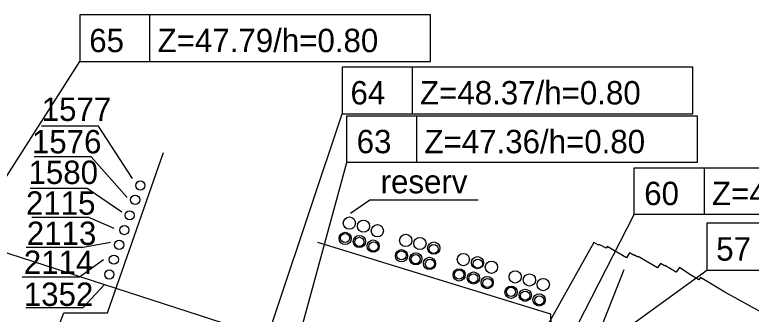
# Model space of a CAD drawing. Extents: x 641582 to 641927, y 6457495 to 6457992.
# Drawn here: x 641835.9 to 641857.96, y 6457776.13 to 6457785.1 of the extents above; entities that cross this region are included whole.
import ezdxf

# ---------------------------------------------------------------- set-up
doc = ezdxf.new("R2010")
doc.units = 0
for name, color, linetype in [('ABIJOONIS', 7, 'Continuous'), ('HOONE', 7, 'Continuous'), ('MOOTPIIR', 7, 'Continuous')]:
    doc.layers.add(name, color=color, linetype=linetype)

msp = doc.modelspace()

# ---------------------------------------------------------------- linework, layer by layer
at = {"layer": 'ABIJOONIS'}
for points in [[(641833.321, 6457776.617), (641837.85, 6457783.696), (641848.35, 6457783.696), (641848.35, 6457785.096), (641837.85, 6457785.096), (641837.85, 6457783.696)], [(641839.95, 6457783.696), (641839.95, 6457785.096)], [(641845.711, 6457782.131), (641856.211, 6457782.131), (641856.211, 6457783.531), (641845.711, 6457783.531), (641845.711, 6457782.131)], [(641847.811, 6457782.131), (641847.811, 6457783.531)], [(641842.832, 6457773.535), (641845.711, 6457782.131)], [(641856.343, 6457780.67), (641845.843, 6457780.67), (641845.843, 6457782.07), (641856.343, 6457782.07), (641856.343, 6457780.67)], [(641847.943, 6457780.67), (641847.943, 6457782.07)], [(641839.423, 6457780.193), (641838.41, 6457781.756), (641836.7, 6457781.756)], [(641836.305, 6457773.358), (641837.373, 6457776.167), (641838.679, 6457776.167), (641840.357, 6457780.968)], [(641839.264, 6457779.629), (641838.193, 6457780.837), (641836.483, 6457780.837)], [(641843.663, 6457772.66), (641845.843, 6457780.67)], [(641864.956, 6457779.116), (641854.456, 6457779.116), (641854.456, 6457780.516), (641864.956, 6457780.516), (641864.956, 6457779.116)], [(641856.556, 6457779.116), (641856.556, 6457780.516)], [(641839.106, 6457779.189), (641838.066, 6457779.893), (641836.356, 6457779.893)], [(641845.954, 6457779.151), (641846.532, 6457779.551), (641849.778, 6457779.551)], [(641849.178, 6457768.827), (641854.456, 6457779.116)], [(641838.877, 6457778.696), (641838.117, 6457779.025), (641836.407, 6457779.025)], [(641854.016, 6457775.553), (641856.631, 6457777.453), (641867.131, 6457777.453), (641867.131, 6457778.853), (641856.631, 6457778.853), (641856.631, 6457777.453)], [(641838.771, 6457778.273), (641837.951, 6457778.132), (641836.241, 6457778.132)], [(641859.032, 6457772.457), (641852.008, 6457774.825), (641851.958, 6457776.13), (641844.974, 6457778.274)], [(641838.56, 6457777.762), (641837.836, 6457777.239), (641836.126, 6457777.239)], [(641838.577, 6457777.005), (641837.938, 6457776.32), (641836.228, 6457776.32)]]:
    msp.add_lwpolyline(points, dxfattribs=at)
for centre, radius in [((641839.66, 6457779.983), 0.137), ((641839.505, 6457779.554), 0.137), ((641839.342, 6457779.089), 0.137), ((641845.922, 6457778.858), 0.183), ((641846.347, 6457778.766), 0.183), ((641846.761, 6457778.628), 0.183), ((641839.184, 6457778.648), 0.137), ((641845.797, 6457778.399), 0.183), ((641845.795, 6457778.41), 0.137), ((641846.222, 6457778.307), 0.183), ((641846.221, 6457778.295), 0.137), ((641847.61, 6457778.34), 0.183), ((641848.035, 6457778.248), 0.183), ((641839.026, 6457778.206), 0.137), ((641846.635, 6457778.169), 0.183), ((641846.646, 6457778.157), 0.137), ((641848.449, 6457778.11), 0.183), ((641848.449, 6457778.081), 0.137), ((641847.485, 6457777.881), 0.183), ((641847.484, 6457777.892), 0.137), ((641847.91, 6457777.789), 0.183), ((641849.337, 6457777.765), 0.183), ((641838.868, 6457777.765), 0.137), ((641847.909, 6457777.777), 0.137), ((641848.324, 6457777.651), 0.183), ((641848.334, 6457777.639), 0.137), ((641849.762, 6457777.673), 0.183), ((641849.77, 6457777.643), 0.137), ((641850.176, 6457777.535), 0.183), ((641849.212, 6457777.306), 0.183), ((641838.734, 6457777.318), 0.137), ((641849.21, 6457777.317), 0.137), ((641849.637, 6457777.214), 0.183), ((641849.635, 6457777.202), 0.137), ((641850.891, 6457777.247), 0.183), ((641851.316, 6457777.155), 0.183), ((641850.05, 6457777.076), 0.183), ((641850.061, 6457777.064), 0.137), ((641851.73, 6457777.017), 0.183), ((641850.765, 6457776.788), 0.183), ((641850.764, 6457776.799), 0.137), ((641851.191, 6457776.696), 0.183), ((641851.189, 6457776.684), 0.137), ((641851.604, 6457776.558), 0.183), ((641851.615, 6457776.546), 0.137)]:
    msp.add_circle(centre, radius, dxfattribs=at)
at = {"layer": 'HOONE'}
msp.add_lwpolyline([(641854.142, 6457777.462), (641853.468, 6457775.741), (641861.278, 6457773.067), (641861.846, 6457774.59)], dxfattribs=at)
at = {"layer": 'MOOTPIIR'}
for points in [[(641843.932, 6457775.281), (641833.968, 6457778.51)], [(641860.059, 6457775.205), (641857.165, 6457776.793), (641856.436, 6457777.227), (641856.395, 6457777.158), (641856.123, 6457777.316), (641856.123, 6457777.316), (641855.808, 6457777.526), (641855.714, 6457777.386), (641855.369, 6457777.59), (641855.361, 6457777.577), (641855.238, 6457777.651), (641855.156, 6457777.516), (641854.572, 6457777.862), (641854.559, 6457777.84), (641854.446, 6457777.907), (641854.437, 6457777.893), (641854.313, 6457777.968), (641854.224, 6457777.821), (641853.641, 6457778.154), (641853.611, 6457778.103), (641853.402, 6457778.219), (641853.389, 6457778.196), (641853.247, 6457778.275), (641852.271, 6457776.53), (641849.118, 6457770.895)]]:
    msp.add_lwpolyline(points, dxfattribs=at)

# ---------------------------------------------------------------- texts
at = {"layer": 'ABIJOONIS'}
for s, p in [('65', (641838.13, 6457783.976)), ('Z=47.79/h=0.80', (641840.178, 6457783.976)), ('64', (641845.956, 6457782.411)), ('Z=48.37/h=0.80', (641848.039, 6457782.411)), ('1577', (641836.706, 6457781.916)), ('Z=47.36/h=0.80', (641848.171, 6457780.95)), ('1576', (641836.413, 6457780.946)), ('63', (641846.141, 6457780.95)), ('1580', (641836.311, 6457780.028)), ('reserv', (641846.859, 6457779.749)), ('Z=46.96/h=0.80', (641856.784, 6457779.396)), ('60', (641854.754, 6457779.396)), ('2115', (641836.234, 6457779.109)), ('2113', (641836.26, 6457778.203)), ('57', (641856.911, 6457777.733)), ('2114', (641836.17, 6457777.335)), ('1352', (641836.17, 6457776.378))]:
    msp.add_text(s, height=0.7, dxfattribs=at).set_placement(p)

doc.saveas('drawing.dxf')
